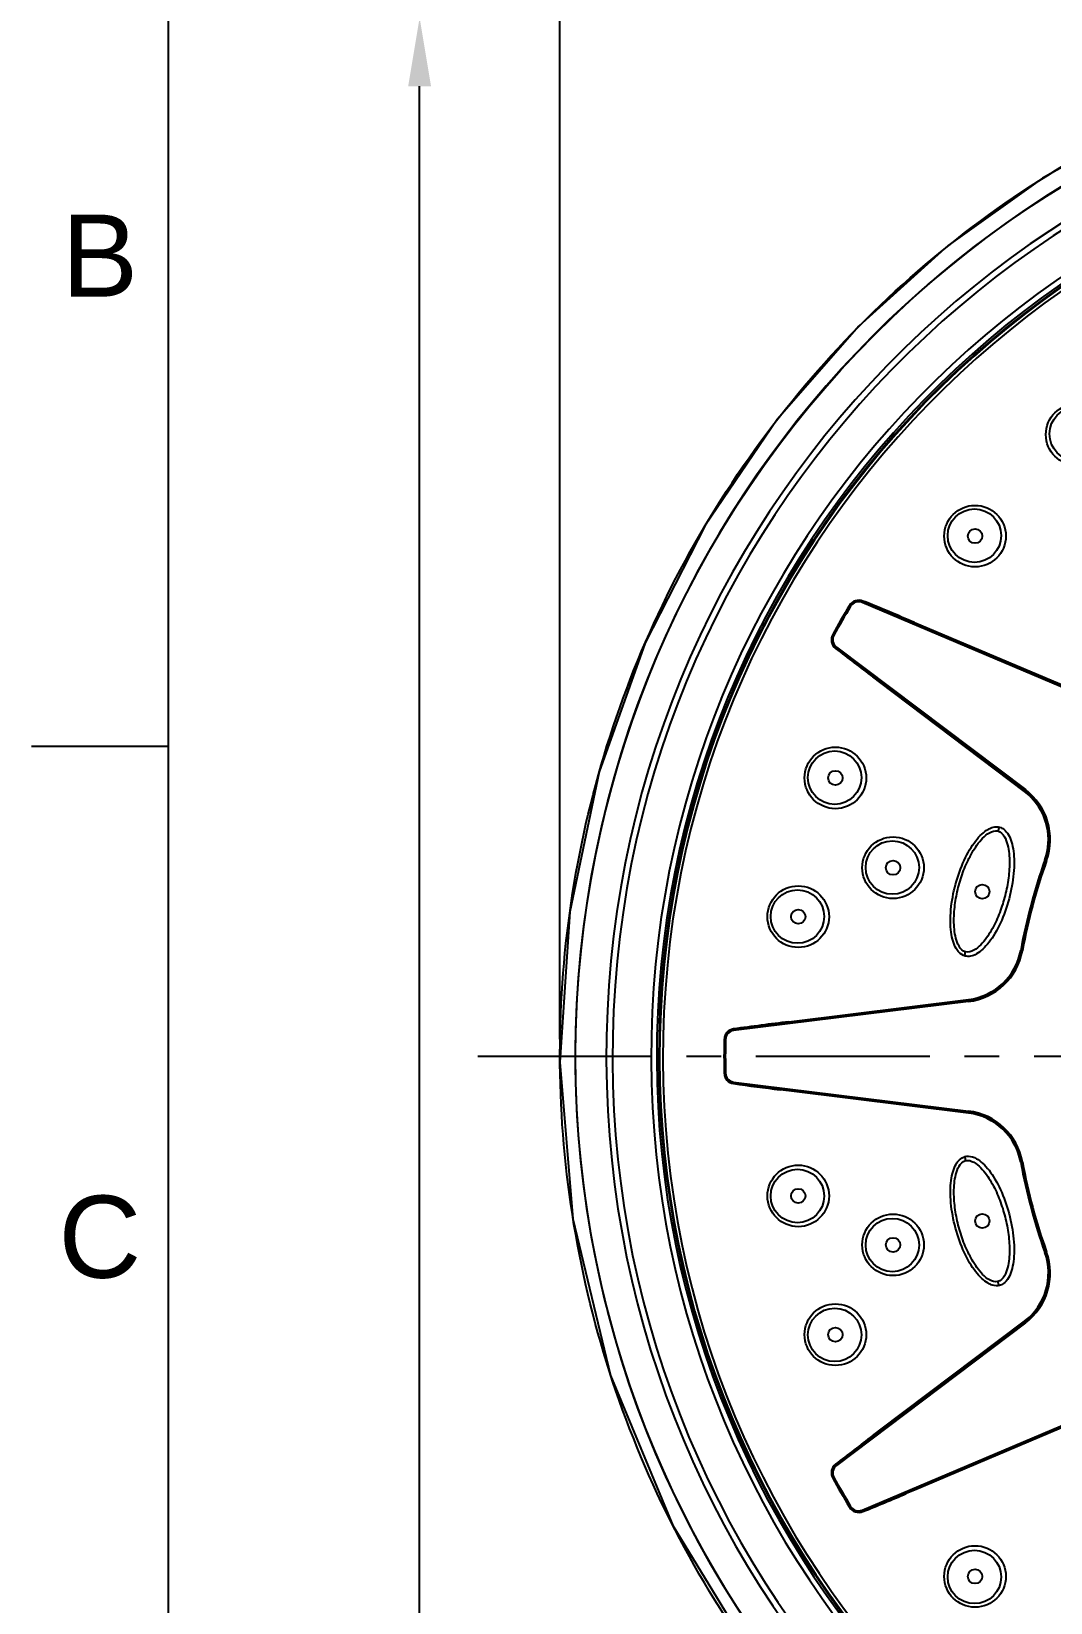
# Model space of a CAD drawing. Header units: millimetres. Extents: x 2652 to 2862, y 294 to 591.
# Drawn here: x 2652.1 to 2689.3, y 482.5 to 539.9 of the extents above; entities that cross this region are included whole.
import ezdxf

# ---------------------------------------------------------------- set-up
doc = ezdxf.new("R2010")
doc.units = ezdxf.units.MM
doc.header["$LTSCALE"] = 0.1
doc.linetypes.add('CENTERX2', pattern=[101.6, 63.5, -12.7, 12.7, -12.7])
for name, color, linetype in [('CENTER', 1, 'CENTERX2'), ('DIM', 3, 'Continuous'), ('FORM', 7, 'Continuous')]:
    doc.layers.add(name, color=color, linetype=linetype)
doc.styles.get("Standard").update_dxf_attribs({"font": 'arial.ttf'})
doc.dimstyles.new('ISO-25', dxfattribs={"dimtxt": 2.5, "dimasz": 2.5, "dimexe": 1.25, "dimexo": 0.625, "dimtad": 1, "dimlfac": 1.333333, "dimtxsty": 'Standard', "dimcen": 2.5, "dimadec": 0, "dimazin": 0, "dimtfac": 1, "dimtmove": 0, "dimatfit": 3, "dimfxl": 0, "dimarcsym": 0})

# ---------------------------------------------------------------- blocks, each defined once
blk = doc.blocks.new('*D19')
at = {"layer": 'Defpoints', "color": 0}
for p in [(2666.242, 540.393), (2709.416, 540.393), (2709.255, 357.713)]:
    blk.add_point(p, dxfattribs=at)
at = {"layer": 'DIM', "color": 0, "lineweight": -2}
for p, q in [((2708.791, 540.393), (2664.992, 540.393)), ((2666.242, 360.213), (2666.242, 537.893)), ((2708.63, 357.713), (2664.992, 357.713))]:
    blk.add_line(p, q, dxfattribs=at)
at = {"layer": 'DIM', "color": 0}
for points in [[(2665.825, 537.893), (2666.658, 537.893), (2666.242, 540.393)], [(2665.825, 360.213), (2666.658, 360.213), (2666.242, 357.713)]]:
    blk.add_solid(points, dxfattribs=at)
at = {"layer": 'DIM', "color": 0, "insert": (2664.339, 449.053), "char_height": 2.5, "attachment_point": 5, "rotation": 90}
blk.add_mtext('243.5', dxfattribs=at)
blk = doc.blocks.new('*D20')
at = {"layer": 'Defpoints', "color": 0}
for p in [(2747.141, 548.418), (2671.368, 502.44), (2747.141, 502.564)]:
    blk.add_point(p, dxfattribs=at)
at = {"layer": 'DIM', "color": 0, "lineweight": -2}
for p, q in [((2671.368, 503.065), (2671.368, 549.668)), ((2747.141, 503.189), (2747.141, 549.668)), ((2673.868, 548.418), (2744.641, 548.418))]:
    blk.add_line(p, q, dxfattribs=at)
at = {"layer": 'DIM', "color": 0}
for points in [[(2673.868, 548.834), (2673.868, 548.001), (2671.368, 548.418)], [(2744.641, 548.834), (2744.641, 548.001), (2747.141, 548.418)]]:
    blk.add_solid(points, dxfattribs=at)
at = {"layer": 'DIM', "color": 0, "insert": (2709.255, 550.319), "char_height": 2.5, "attachment_point": 5}
blk.add_mtext('101', dxfattribs=at)

msp = doc.modelspace()

# ---------------------------------------------------------------- linework, layer by layer
at = {"color": 7, "linetype": 'Continuous'}
for p, q in [((2682.4219, 519.0522), (2682.4337, 519.0759)), ((2681.9869, 518.8898), (2681.9452, 518.9149)), ((2682.4075, 519.0263), (2682.4219, 519.0522)), ((2690.3719, 515.6547), (2682.4075, 519.0263)), ((2684.2998, 518.2647), (2684.3197, 518.2958)), ((2690.391, 515.686), (2684.2998, 518.2647)), ((2684.3197, 518.2958), (2690.4096, 515.7177)), ((2681.3752, 517.8303), (2681.3326, 517.8538)), ((2681.452, 517.3723), (2681.4373, 517.3503)), ((2681.4673, 517.3977), (2681.452, 517.3723)), ((2681.4673, 517.3977), (2688.3694, 512.1862)), ((2683.056, 516.107), (2682.7942, 516.305)), ((2682.8161, 516.3337), (2688.3518, 512.154)), ((2683.073, 516.1398), (2683.056, 516.107)), ((2688.3336, 512.122), (2683.056, 516.107)), ((2688.3694, 512.1862), (2688.3518, 512.154)), ((2688.3518, 512.154), (2688.3336, 512.122)), ((2689.1463, 509.5934), (2689.0848, 509.6153)), ((2688.2639, 506.2999), (2688.1996, 506.3117)), ((2686.2946, 504.4429), (2677.7114, 503.3807)), ((2686.2954, 504.4797), (2679.731, 503.6672)), ((2679.7326, 503.7042), (2686.2957, 504.5164)), ((2686.2946, 504.4429), (2686.2954, 504.4797)), ((2686.2954, 504.4797), (2686.2957, 504.5164)), ((2679.731, 503.6672), (2679.7326, 503.7042)), ((2677.4154, 503.0521), (2677.3667, 503.053)), ((2677.7109, 503.4103), (2677.7092, 503.4367)), ((2677.7114, 503.3807), (2677.7109, 503.4103)), ((2677.4154, 501.8287), (2677.3667, 501.8278)), ((2677.7109, 501.4706), (2677.7092, 501.4441)), ((2677.7114, 501.5002), (2677.7109, 501.4706)), ((2677.7114, 501.5002), (2686.2946, 500.4379)), ((2679.7326, 501.1767), (2679.407, 501.2173)), ((2679.4115, 501.2531), (2686.2954, 500.4012)), ((2679.731, 501.2136), (2679.7326, 501.1767)), ((2686.2957, 500.3644), (2679.7326, 501.1767)), ((2686.2946, 500.4379), (2686.2954, 500.4012)), ((2686.2954, 500.4012), (2686.2957, 500.3644)), ((2688.2639, 498.581), (2688.1996, 498.5691)), ((2689.1463, 495.2875), (2689.0848, 495.2656)), ((2688.3694, 492.6946), (2681.4673, 487.4831)), ((2688.3518, 492.7269), (2682.8148, 488.5459)), ((2683.056, 488.7739), (2688.3336, 492.7589)), ((2688.3518, 492.7269), (2688.3336, 492.7589)), ((2688.3694, 492.6946), (2688.3518, 492.7269)), ((2682.4075, 485.8546), (2690.3719, 489.2262)), ((2682.7908, 488.5733), (2683.056, 488.7739)), ((2683.073, 488.741), (2683.056, 488.7739)), ((2684.0034, 486.4907), (2690.391, 489.1948)), ((2690.4096, 489.1631), (2684.3197, 486.585)), ((2681.4673, 487.4831), (2681.452, 487.5085)), ((2681.3752, 487.0505), (2681.3326, 487.027)), ((2684.3197, 486.585), (2684.0174, 486.4573)), ((2684.2998, 486.6162), (2684.3197, 486.585)), ((2681.9869, 485.9911), (2681.9452, 485.9659)), ((2682.4075, 485.8546), (2682.4219, 485.8287)), ((2682.4219, 485.8287), (2682.4337, 485.8049))]:
    msp.add_line(p, q, dxfattribs=at)
msp.add_lwpolyline([(2709.2546, 540.3995), (2706.3989, 540.2901), (2703.0953, 539.893), (2699.6581, 539.1612), (2696.1224, 538.048), (2692.5491, 536.515), (2689.0008, 534.5289), (2685.5528, 532.068), (2682.2896, 529.1249), (2679.2989, 525.708), (2676.6693, 521.8419), (2674.4789, 517.5503), (2672.7998, 512.8377), (2671.7235, 507.717), (2671.3636, 502.2243), (2671.8403, 496.4973), (2673.2202, 490.7729), (2675.4864, 485.2966), (2678.5602, 480.2624), (2682.3652, 475.7752), (2686.5513, 472.1254)], dxfattribs=at)
for centre, radius in [((2709.2546, 502.4404), 37.3125), ((2690.2451, 525.1622), 1.125), ((2690.227, 525.1839), 0.9759), ((2686.5328, 521.4499), 1.125), ((2686.5112, 521.468), 0.9759), ((2686.5328, 521.4499), 0.2625), ((2681.431, 512.6133), 1.125), ((2681.4045, 512.623), 0.9759), ((2681.431, 512.6133), 0.2625), ((2683.5368, 509.3315), 1.125), ((2683.5123, 509.338), 0.9759), ((2683.5368, 509.3315), 0.2625), ((2686.7968, 508.458), 0.2625), ((2680.0722, 507.5422), 1.125), ((2680.0444, 507.5471), 0.9759), ((2680.0722, 507.5422), 0.2625), ((2680.0722, 497.3386), 1.125), ((2680.0444, 497.3338), 0.9759), ((2680.0722, 497.3386), 0.2625), ((2683.5368, 495.5494), 1.125), ((2686.7968, 496.4229), 0.2625), ((2683.5123, 495.5428), 0.9759), ((2683.5368, 495.5494), 0.2625), ((2681.431, 492.2675), 1.125), ((2681.4045, 492.2578), 0.9759), ((2681.431, 492.2675), 0.2625), ((2686.5328, 483.4309), 1.125), ((2686.5112, 483.4128), 0.9759), ((2686.5328, 483.4309), 0.2625)]:
    msp.add_circle(centre, radius, dxfattribs=at)
for centre, radius, start, end in [((2709.2546, 502.4404), 37.3244, 284.556049, 255.443951), ((2709.2546, 502.4404), 36.1928, 272.382002, 267.617997), ((2709.2546, 502.4404), 35.966, 272.397014, 267.60299), ((2709.2546, 502.4404), 34.5557, 272.494854, 267.505147), ((2709.2546, 502.4404), 34.35, 272.510545, 267.489452), ((2709.2546, 502.4404), 34.275, 272.507476, 267.492521), ((2709.2546, 502.4404), 34.2448, 272.569312, 267.430688), ((2709.2546, 502.4404), 34.125, 272.519442, 267.480558), ((2682.2863, 518.7093), 0.3982, 67.978378, 148.919059), ((2682.2814, 518.7121), 0.3679, 67.553801, 148.90901), ((2633.5422, 398.7174), 129.9129, 66.992088, 67.891895), ((2709.2546, 502.4404), 31.8937, 148.899375, 151.100626), ((2709.2546, 502.4404), 31.869, 148.899376, 151.100624), ((2709.2546, 502.4404), 31.8451, 148.899376, 151.100624), ((2682.2759, 518.7154), 0.3376, 67.055326, 148.899261), ((2583.3144, 280.0863), 258.7025, 67.023517, 67.474507), ((2681.6812, 517.6612), 0.3982, 151.081052, 232.021622), ((2681.6763, 517.664), 0.3679, 151.091002, 232.446189), ((2681.6707, 517.6671), 0.3376, 151.100628, 232.944784), ((2757.3485, 614.8505), 123.5701, 232.097011, 232.890834), ((2831.3964, 712.9255), 246.4231, 232.520083, 232.919535), ((2686.9906, 510.3602), 2.2881, 340.418492, 52.943152), ((2686.9982, 510.3537), 2.2159, 44.635064, 52.937567), ((2686.9959, 510.3583), 2.25, 340.418353, 52.944788), ((2687.0007, 510.3566), 2.212, 340.418333, 44.627862), ((2709.2546, 502.4404), 21.4079, 160.418353, 169.581647), ((2709.2546, 502.4404), 21.375, 160.418353, 169.581647), ((2709.2546, 502.4404), 21.3426, 160.418353, 169.581647), ((2686.0135, 506.7137), 2.288, 277.056719, 349.581602), ((2686.0191, 506.7126), 2.25, 277.055212, 349.581647), ((2686.024, 506.7117), 2.212, 277.057458, 349.579407), ((2695.5472, 374.7574), 129.9129, 96.992088, 97.891895), ((2711.3642, 246.906), 258.7025, 97.023517, 97.474507), ((2709.2546, 502.4404), 31.8937, 178.899375, 181.100626), ((2677.7649, 503.0455), 0.3982, 97.978379, 178.919058), ((2709.2546, 502.4404), 31.869, 178.899376, 181.100624), ((2677.7593, 503.0456), 0.3679, 97.5538, 178.909012), ((2709.2546, 502.4404), 31.8451, 178.899376, 181.100624), ((2677.7529, 503.0456), 0.3376, 97.055326, 178.899261), ((2677.7649, 501.8353), 0.3982, 181.081053, 262.021621), ((2677.7593, 501.8353), 0.3679, 181.091001, 262.44619), ((2677.7529, 501.8352), 0.3376, 181.100628, 262.944784), ((2694.7, 623.8374), 123.5701, 262.097011, 262.890834), ((2709.79, 745.7968), 246.4231, 262.520083, 262.919535), ((2686.0135, 498.1672), 2.2881, 10.418492, 82.943152), ((2686.0191, 498.1682), 2.25, 10.418353, 82.944788), ((2686.024, 498.1691), 2.212, 10.418663, 82.944478), ((2709.2546, 502.4404), 21.4079, 190.418353, 199.581647), ((2709.2546, 502.4404), 21.375, 190.418353, 199.581647), ((2709.2546, 502.4404), 21.3426, 190.418353, 199.581647), ((2687.0007, 494.5242), 2.212, 307.056309, 19.579076), ((2686.9959, 494.5225), 2.25, 307.055212, 19.581647), ((2686.9906, 494.5206), 2.288, 307.056719, 19.581602), ((2757.2952, 390.0993), 123.4829, 127.110759, 127.903138), ((2831.2662, 292.1258), 246.2086, 127.08145, 127.48001), ((2681.6812, 487.2196), 0.3982, 127.978378, 208.919059), ((2681.6763, 487.2168), 0.3679, 127.553801, 208.90901), ((2681.6707, 487.2137), 0.3376, 127.055326, 208.899261), ((2709.2546, 502.4404), 31.8937, 208.899375, 211.100626), ((2709.2546, 502.4404), 31.869, 208.899376, 211.100624), ((2709.2546, 502.4404), 31.8451, 208.899376, 211.100624), ((2588.0401, 713.4609), 246.4231, 292.520083, 292.919535), ((2635.9515, 600.296), 123.5701, 292.097011, 292.890834), ((2682.2863, 486.1715), 0.3982, 211.081052, 292.021622), ((2682.2814, 486.1687), 0.3679, 211.091002, 292.446189), ((2682.2759, 486.1654), 0.3376, 211.100628, 292.944784)]:
    msp.add_arc(centre, radius, start, end, dxfattribs=at)
for points, knots in [([(2686.3893, 472.2548), (2683.2705, 474.6232), (2677.7316, 480.3716), (2672.4808, 491.0872), (2670.7534, 502.904), (2672.7279, 514.677), (2678.2099, 525.2788), (2686.6775, 533.6919), (2697.303, 539.1068), (2705.1799, 540.376), (2709.0942, 540.3935)], [0, 0, 0, 0, 0.1250245, 0.2500885, 0.3751305, 0.5001289, 0.6251007, 0.7500707, 0.8750369, 1, 1, 1, 1]), ([(2685.9405, 506.2451), (2685.904, 506.2841), (2685.7748, 506.4607), (2685.6296, 506.9399), (2685.622, 507.7819), (2685.7934, 508.7268), (2686.1174, 509.6308), (2686.545, 510.3563), (2686.9202, 510.7078), (2687.1293, 510.795), (2687.1891, 510.8103)], [0, 0, 0, 0, 0.052161, 0.1998773, 0.3475937, 0.49531, 0.6430264, 0.7907427, 0.9384591, 1, 1, 1, 1]), ([(2686.1828, 506.252), (2686.0816, 506.2792), (2685.9237, 506.4584), (2685.823, 506.7593), (2685.7697, 507.0808), (2685.7516, 507.513), (2685.7969, 508.054), (2685.9298, 508.6903), (2686.1329, 509.3078), (2686.3641, 509.799), (2686.5959, 510.1642), (2686.8028, 510.416), (2687.0405, 510.6262), (2687.2668, 510.7025), (2687.368, 510.6754)], [0, 0, 0, 0, 0.0608504, 0.1233266, 0.1860348, 0.2488153, 0.3743764, 0.5000029, 0.6256285, 0.7511919, 0.8139741, 0.8766836, 0.9391597, 1, 1, 1, 1]), ([(2687.582, 510.7355), (2687.6464, 510.6866), (2687.8052, 510.5), (2687.9641, 509.976), (2687.9716, 509.134), (2687.8003, 508.1891), (2687.4762, 507.2851), (2687.0487, 506.5597), (2686.5828, 506.1232), (2686.2939, 506.0692), (2686.1659, 506.1035)], [0, 0, 0, 0, 0.0756565, 0.2077056, 0.3397546, 0.4718037, 0.6038528, 0.7359019, 0.8679509, 1, 1, 1, 1]), ([(2687.368, 510.6754), (2687.4692, 510.6482), (2687.627, 510.4692), (2687.7277, 510.1686), (2687.7811, 509.8471), (2687.7993, 509.4149), (2687.754, 508.8738), (2687.621, 508.2371), (2687.4179, 507.6192), (2687.1865, 507.1279), (2686.9546, 506.7627), (2686.7477, 506.511), (2686.5101, 506.301), (2686.2839, 506.2249), (2686.1828, 506.252)], [0, 0, 0, 0, 0.0608102, 0.1232298, 0.1859116, 0.2486907, 0.3742977, 0.5000027, 0.6257066, 0.751316, 0.8140968, 0.8767799, 0.9391995, 1, 1, 1, 1]), ([(2687.4277, 510.8124), (2687.4232, 510.8136), (2687.4115, 510.7964), (2687.3995, 510.7715), (2687.3828, 510.7266), (2687.373, 510.6936), (2687.368, 510.6754)], [0, 0, 0, 0, 0.092462, 0.3081282, 0.6262635, 1, 1, 1, 1]), ([(2686.1659, 506.1035), (2686.1614, 506.1047), (2686.1599, 506.1255), (2686.1619, 506.153), (2686.17, 506.2003), (2686.178, 506.2338), (2686.1828, 506.252)], [0, 0, 0, 0, 0.0924664, 0.3081321, 0.6262656, 1, 1, 1, 1]), ([(2687.1635, 494.0777), (2687.1118, 494.0933), (2686.911, 494.1816), (2686.545, 494.5246), (2686.1174, 495.25), (2685.7934, 496.154), (2685.622, 497.0989), (2685.6296, 497.9409), (2685.7787, 498.4327), (2685.9159, 498.6127), (2685.9598, 498.6556)], [0, 0, 0, 0, 0.0527631, 0.2004237, 0.3480844, 0.4957451, 0.6434057, 0.7910664, 0.9387271, 1, 1, 1, 1]), ([(2687.368, 494.2055), (2687.2668, 494.1784), (2687.0404, 494.2546), (2686.8028, 494.4648), (2686.5959, 494.7167), (2686.3641, 495.0819), (2686.1328, 495.573), (2685.9298, 496.1906), (2685.7969, 496.8269), (2685.7516, 497.3679), (2685.7697, 497.8), (2685.823, 498.1216), (2685.9237, 498.4225), (2686.0816, 498.6017), (2686.1828, 498.6288)], [0, 0, 0, 0, 0.060849, 0.1233242, 0.1860316, 0.2488115, 0.3743714, 0.4999987, 0.6256291, 0.7511939, 0.8139754, 0.8766844, 0.93916, 1, 1, 1, 1]), ([(2686.1659, 498.7773), (2686.1614, 498.7761), (2686.1599, 498.7553), (2686.1619, 498.7278), (2686.17, 498.6806), (2686.178, 498.6471), (2686.1828, 498.6288)], [0, 0, 0, 0, 0.0924618, 0.3081281, 0.6262635, 1, 1, 1, 1]), ([(2686.1828, 498.6288), (2686.2839, 498.6559), (2686.5102, 498.5798), (2686.7477, 498.3698), (2686.9546, 498.1181), (2687.1865, 497.7529), (2687.4179, 497.2616), (2687.621, 496.6437), (2687.754, 496.007), (2687.7993, 495.4658), (2687.7811, 495.0336), (2687.7277, 494.7122), (2687.627, 494.4116), (2687.4692, 494.2326), (2687.368, 494.2055)], [0, 0, 0, 0, 0.0608113, 0.1232307, 0.1859119, 0.2486908, 0.3742988, 0.5000058, 0.6257097, 0.7513183, 0.8140983, 0.8767807, 0.9391998, 1, 1, 1, 1]), ([(2686.4343, 498.7668), (2686.4846, 498.7512), (2686.6841, 498.6627), (2687.0487, 498.3212), (2687.4762, 497.5958), (2687.8003, 496.6918), (2687.9716, 495.7468), (2687.9641, 494.9048), (2687.8023, 494.3712), (2687.6368, 494.1831), (2687.5659, 494.1336)], [0, 0, 0, 0, 0.0499142, 0.1934225, 0.3369308, 0.4804391, 0.6239474, 0.7674557, 0.910964, 1, 1, 1, 1]), ([(2687.4277, 494.0684), (2687.4232, 494.0672), (2687.4115, 494.0845), (2687.3995, 494.1093), (2687.3828, 494.1542), (2687.373, 494.1872), (2687.368, 494.2055)], [0, 0, 0, 0, 0.0924663, 0.308132, 0.6262655, 1, 1, 1, 1])]:
    msp.add_open_spline(points, degree=3, knots=knots, dxfattribs=at)
for points in [[(2687.1891, 510.8103), (2687.2727, 510.8316), (2687.353, 510.8324), (2687.4277, 510.8124)], [(2687.4277, 510.8124), (2687.4823, 510.7978), (2687.534, 510.7719), (2687.582, 510.7355)], [(2686.1659, 506.1035), (2686.0831, 506.1257), (2686.0072, 506.1735), (2685.9405, 506.2451)], [(2685.9598, 498.6556), (2686.0218, 498.7162), (2686.0911, 498.7573), (2686.1659, 498.7773)], [(2686.1659, 498.7773), (2686.2494, 498.7997), (2686.3399, 498.796), (2686.4343, 498.7668)], [(2687.4277, 494.0684), (2687.3454, 494.0464), (2687.2564, 494.0497), (2687.1635, 494.0777)], [(2687.5659, 494.1336), (2687.5225, 494.1033), (2687.4763, 494.0815), (2687.4277, 494.0684)]]:
    msp.add_open_spline(points, degree=3, dxfattribs=at)
at = {"layer": 'CENTER'}
msp.add_line((2668.369, 502.4404), (2750.1404, 502.4404), dxfattribs=at)
at = {"layer": 'FORM'}
for p, q in [((2657.0613, 585.5136), (2657.0613, 298.5136)), ((2657.0613, 513.7636), (2652.0613, 513.7636))]:
    msp.add_line(p, q, dxfattribs=at)
msp.add_point((2657.0613, 513.7636), dxfattribs=at)

# ---------------------------------------------------------------- texts
at = {"layer": 'FORM', "char_height": 3, "attachment_point": 5}
for s, insert in [('B', (2654.5613, 531.7011)), ('C', (2654.5613, 495.8261))]:
    msp.add_mtext_dynamic_manual_height_columns(s, width=5, gutter_width=12.5, heights=[0], dxfattribs=dict(at, insert=insert))

# ---------------------------------------------------------------- dimensions: what is measured, and where the dimension line sits
at = {"layer": 'DIM'}
dim = msp.add_linear_dim(base=(2747.1408, 548.4176), p1=(2671.3684, 502.4404), p2=(2747.1408, 502.5636), text='101', dimstyle='ISO-25', dxfattribs=at)
dim.commit()
dim.dimension.update_dxf_attribs({"geometry": '*D20', "text_midpoint": (2709.2546, 550.319)})
dim = msp.add_linear_dim(base=(2666.2416, 540.3935), p1=(2709.2547, 357.7133), p2=(2709.4164, 540.3935), angle=90, text='243.5', dimstyle='ISO-25', dxfattribs=at)
dim.commit()
dim.dimension.update_dxf_attribs({"geometry": '*D19', "text_midpoint": (2664.3393, 449.0534)})

doc.saveas('drawing.dxf')
